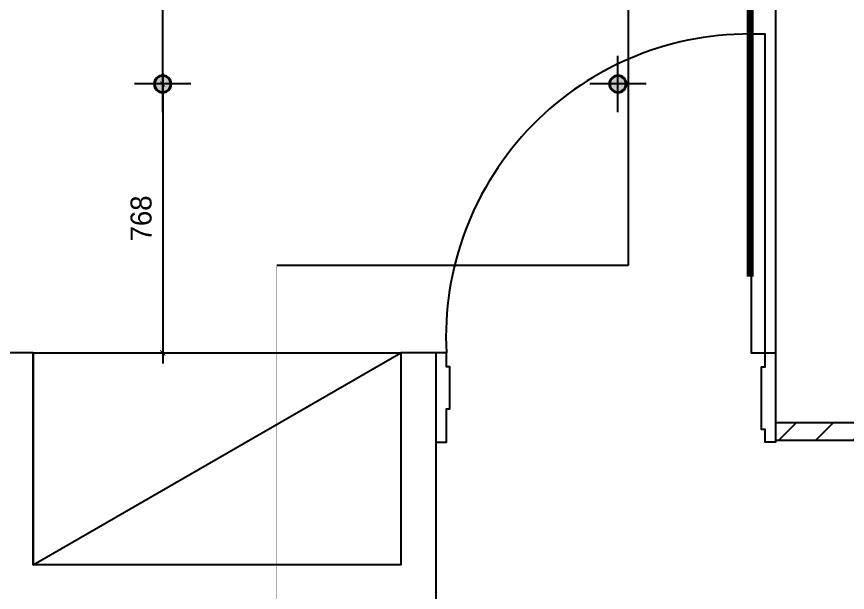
# Model space of a CAD drawing. Header units: inches. Extents: x 4000 to 56200, y 2703 to 36422.
# Drawn here: x 37645 to 40017, y 12162 to 13805 of the extents above; entities that cross this region are included whole.
import ezdxf

# ---------------------------------------------------------------- set-up
doc = ezdxf.new("R2010")
doc.units = ezdxf.units.IN
doc.header["$LTSCALE"] = 30
doc.header["$MEASUREMENT"] = 0
doc.linetypes.add('HIDDEN', pattern=[0.375, 0.25, -0.125])
for name, color, linetype in [('03-WAL NEW', 3, 'Continuous'), ('06-C-천장', 4, 'Continuous'), ('06-FUR', 6, 'Continuous'), ('07-DIM', 5, 'Continuous'), ('07-DIM WAL', 5, 'Continuous'), ('3.기호.계단선', 30, 'Continuous'), ('CEIL-LIGHT', 7, 'Continuous'), ('CO-DO-FR', 7, 'Continuous'), ('CO-DOOR', 8, 'Continuous'), ('RC-LIGHT', 7, 'Continuous'), ('도면층2', 2, 'Continuous')]:
    doc.layers.add(name, color=color, linetype=linetype)
doc.styles.add('HY 울릉도 L', font='')
doc.styles.get('HY 울릉도 L').set_extended_font_data('HY울릉도L')
doc.linetypes.add('FENCELINE1', pattern='A,0.25,-0.1,[133,ltypeshp.shx,S=0.1,R=0,X=-0.1,Y=0],-0.1,1', length=1.45)
doc.dimstyles.new('30-', dxfattribs={"dimscale": 30, "dimtxt": 2, "dimasz": 1, "dimexe": 1, "dimexo": 1, "dimgap": 1, "dimtad": 1, "dimdec": 0, "dimrnd": 0.05, "dimdsep": 46, "dimlunit": 6, "dimtxsty": 'HY 울릉도 L', "dimblk": 'ARCHTICK', "dimcen": 2.5, "dimdle": 1, "dimclrd": 133, "dimclre": 133, "dimclrt": 30, "dimadec": 0, "dimazin": 0, "dimtfac": 1, "dimtdec": 0, "dimtix": 1, "dimtmove": 2, "dimatfit": 3, "dimldrblk": 'ARCHTICK', "dimfxl": 1, "dimlwd": -1, "dimlwe": -1, "dimarcsym": 0})

# ---------------------------------------------------------------- blocks, each defined once
blk = doc.blocks.new('도남e편한108-1003')
at = {"layer": '도면층2'}
for p, q in [((17572.7, 34966.9), (17572.7, 31631.9)), ((15452.7, 31831.9), (14864.7, 31831.9)), ((15452.7, 31831.9), (15452.7, 31226.9)), ((16502.7, 31831.9), (16502.7, 31226.9)), ((16602.7, 31831.9), (16502.7, 31831.9)), ((16602.7, 31831.9), (16602.7, 30396.9)), ((17867.7, 31631.9), (17572.7, 31631.9)), ((16502.7, 31226.9), (15452.7, 31226.9))]:
    blk.add_line(p, q, dxfattribs=at)
blk = doc.blocks.new('cjswjdeh')
at = {"layer": '03-WAL NEW'}
h = blk.add_hatch(dxfattribs=at)
h.set_pattern_fill('ANSI31', color=256, scale=600)
h.set_pattern_definition([(45, (22239, -18986.44), (-53.03301, 53.03301), [])])
h.paths.add_polyline_path([(40106.7, 12645.5), (39811.7, 12645.5), (39811.7, 12595.5), (40106.7, 12595.5)])
h.paths.add_polyline_path([(40176.7, 11460.5), (40126.7, 11460.5), (39866.7, 11460.5), (39866.7, 11410.5), (40126.7, 11410.5), (40126.7, 8890.5), (40176.7, 8890.5)])
h.paths.add_polyline_path([(46136.7, 11745.5), (46086.7, 11745.5), (46086.7, 9670.5), (46136.7, 9670.5)])
h.paths.add_polyline_path([(46136.7, 12645.5), (45806.7, 12645.5), (45806.7, 12595.5), (46086.7, 12595.5), (46086.7, 12545.5), (46136.7, 12545.5)])
h.paths.add_polyline_path([(40099.2, 10611.6), (40099.2, 10808.8), (41004.1, 10808.8), (41004.1, 10611.6)], flags=9)
blk.add_line((40106.7, 12595.5), (39811.7, 12595.5), dxfattribs=at)
at = {"layer": '06-FUR', "color": 8}
blk.add_line((37691.7, 12240.5), (38741.7, 12845.5), dxfattribs=at)
blk.add_lwpolyline([(37691.7, 12845.5), (38741.7, 12845.5), (38741.7, 12240.5), (37691.7, 12240.5)], close=True, dxfattribs=at)
at = {"layer": 'CO-DO-FR', "color": 8}
for points in [[(38841.7, 12845.5), (38841.7, 12590.5), (38871.7, 12590.5), (38871.7, 12685.5), (38881.7, 12685.5), (38881.7, 12805.5), (38871.7, 12805.5), (38871.7, 12845.5), (38841.7, 12845.5)], [(39811.7, 12845.5), (39811.7, 12590.5), (39781.7, 12590.5), (39781.7, 12626.5), (39771.7, 12626.5), (39771.7, 12805.5), (39781.7, 12805.5), (39781.7, 12845.5), (39811.7, 12845.5)]]:
    blk.add_lwpolyline(points, close=True, dxfattribs=at)
at = {"layer": 'CO-DOOR', "color": 8}
blk.add_lwpolyline([(39741.7, 13755.5), (39741.7, 12845.5), (39781.7, 12845.5), (39781.7, 13755.5)], close=True, dxfattribs=at)
blk.add_arc((39736.7, 12889.7), 866.1, 88.346, 182.9271, dxfattribs=at)
at = {"layer": '06-C-천장'}
blk.add_blockref('도남e편한108-1003', (22239, -18986.4), dxfattribs=at)
blk = doc.blocks.new('1')
at = {"linetype": 'Continuous'}
h = blk.add_hatch(color=4, dxfattribs=at)
h.dxf.hatch_style = 1
edge = h.paths.add_edge_path()
edge.add_arc((11539653.5, -14273503.8), 37.5, 0, 360)
at = {"color": 1, "linetype": 'Continuous'}
for p, q in [((11539653.5, -14273637.1), (11539653.5, -14273370.5)), ((11539520.2, -14273503.8), (11539786.8, -14273503.8))]:
    blk.add_line(p, q, dxfattribs=at)
at = {"color": 4, "linetype": 'Continuous'}
for radius in [41.5, 37.5]:
    blk.add_circle((11539653.5, -14273503.8), radius, dxfattribs=at)
blk = doc.blocks.new('_ARCHTICK')
at = {"color": 0, "linetype": 'ByBlock', "const_width": 0.075}
blk.add_lwpolyline([(-0.25, -0.25), (0.25, 0.25)], dxfattribs=at)
blk = doc.blocks.new('*D180')
at = {"layer": '07-DIM WAL', "color": 133, "transparency": 16777216}
for p, q in [((38061.7, 13643), (38061.7, 12815.5)), ((38031.7, 13613), (38031.7, 13613)), ((38031.7, 12845.5), (38031.7, 12845.5))]:
    blk.add_line(p, q, dxfattribs=at)
at = {"layer": 'Defpoints', "color": 0, "transparency": 16777216}
for p in [(38061.7, 13613), (38061.7, 12845.5), (38061.7, 12845.5)]:
    blk.add_point(p, dxfattribs=at)
at = {"layer": '07-DIM WAL', "color": 133, "transparency": 16777216, "xscale": 30, "yscale": 30, "zscale": 30}
for p, rotation in [((38061.7, 13613), 90), ((38061.7, 12845.5), 270)]:
    blk.add_blockref('_ARCHTICK', p, dxfattribs=dict(at, rotation=rotation))
at = {"layer": '07-DIM WAL', "color": 30, "transparency": 16777216, "insert": (38000.3, 13229.3), "char_height": 60, "attachment_point": 5, "rotation": 90, "style": 'HY 울릉도 L'}
blk.add_mtext('768', dxfattribs=at)
blk = doc.blocks.new('*D181')
at = {"layer": '07-DIM WAL', "color": 133, "transparency": 16777216}
for p, q in [((38061.7, 13583), (38061.7, 15243)), ((38031.7, 15213), (38031.7, 15213)), ((38031.7, 13613), (38031.7, 13613))]:
    blk.add_line(p, q, dxfattribs=at)
at = {"layer": 'Defpoints', "color": 0, "transparency": 16777216}
for p in [(38061.7, 15213), (38061.7, 15213), (38061.7, 13613)]:
    blk.add_point(p, dxfattribs=at)
at = {"layer": '07-DIM WAL', "color": 133, "transparency": 16777216, "xscale": 30, "yscale": 30, "zscale": 30}
for p, rotation in [((38061.7, 15213), 90), ((38061.7, 13613), 270)]:
    blk.add_blockref('_ARCHTICK', p, dxfattribs=dict(at, rotation=rotation))
at = {"layer": '07-DIM WAL', "color": 30, "transparency": 16777216, "insert": (37995.7, 14413), "char_height": 60, "attachment_point": 5, "rotation": 90, "style": 'HY 울릉도 L'}
blk.add_mtext('1,600', dxfattribs=at)

msp = doc.modelspace()

# ---------------------------------------------------------------- linework, layer by layer
at = {"layer": '3.기호.계단선', "linetype": 'FENCELINE1', "ltscale": 5}
for p, q in [((39390.5, 13841.9), (39390.5, 13095.2)), ((39390.5, 13095.2), (38387.5, 13095.2))]:
    msp.add_line(p, q, dxfattribs=at)
at = {"layer": '3.기호.계단선', "linetype": 'FENCELINE1', "ltscale": 5, "const_width": 1}
msp.add_lwpolyline([(38387.5, 13095.2), (38387.5, 10813.6)], dxfattribs=at)
at = {"layer": 'CEIL-LIGHT', "color": 10, "linetype": 'HIDDEN', "ltscale": 10, "const_width": 20}
msp.add_lwpolyline([(39739, 15678.7), (39739, 13062.7)], dxfattribs=at)

# ---------------------------------------------------------------- block references
at = {"layer": '07-DIM'}
msp.add_blockref('cjswjdeh', (0, 0), dxfattribs=at)
at = {"layer": 'RC-LIGHT', "xscale": -0.6024096385271789, "yscale": 0.6024096385271789, "zscale": 0.6024096385271789}
for p in [(6989660.1, 8612109.3), (6990960.1, 8612109.3)]:
    msp.add_blockref('1', p, dxfattribs=at)

# ---------------------------------------------------------------- dimensions: what is measured, and where the dimension line sits
at = {"layer": '07-DIM WAL'}
for base, p1, p2, picture, middle in [((38061.7, 15213), (38061.7, 13613), (38061.7, 15213), '*D181', (37995.7, 14413)), ((38061.6519092, 12845.5068746), (38061.6519092, 13613.0068746), (38061.6519092, 12845.5068746), '*D180', (38000.3493312, 13229.2568746))]:
    dim = msp.add_linear_dim(base=base, p1=p1, p2=p2, angle=90, dimstyle='30-', dxfattribs=at)
    dim.commit()
    dim.dimension.update_dxf_attribs({"geometry": picture, "text_midpoint": middle})

doc.saveas('drawing.dxf')
